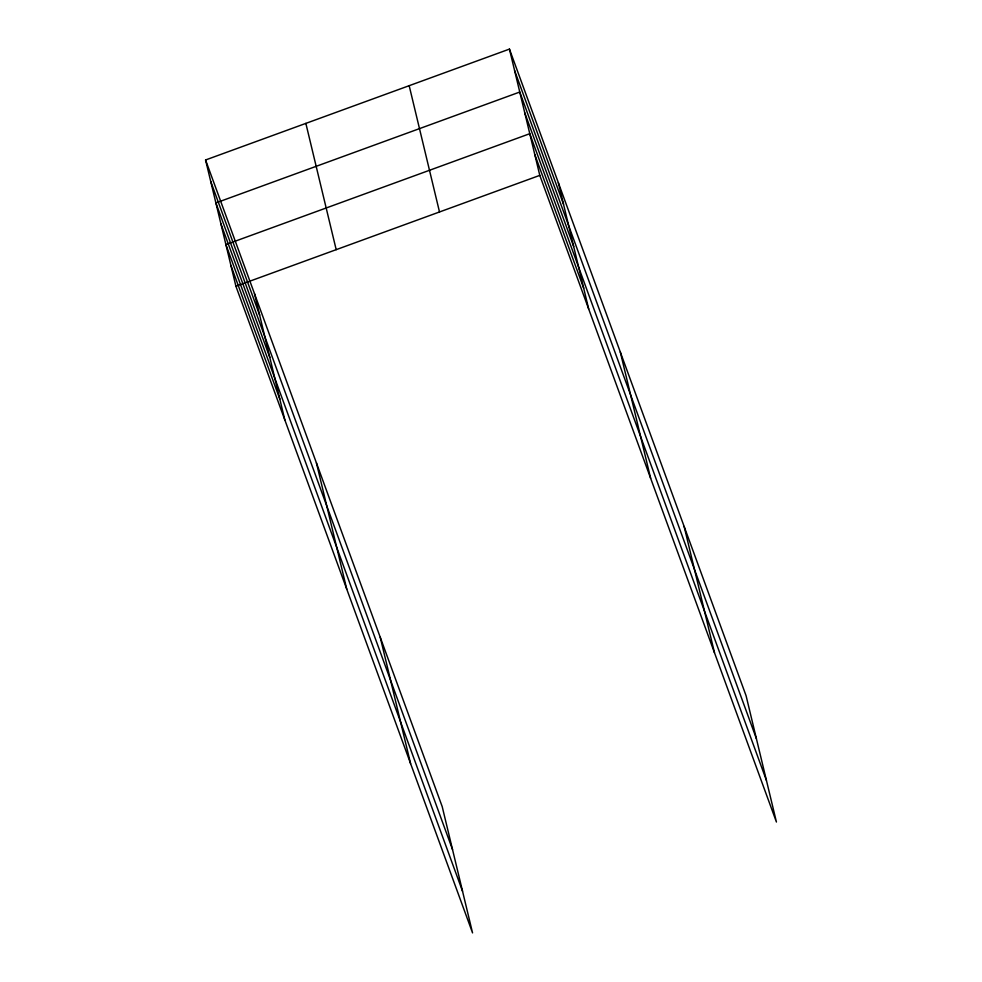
<?xml version="1.0" encoding="UTF-8"?>
<svg xmlns="http://www.w3.org/2000/svg" width="982" height="982" viewBox="0 0 982 982"><rect width="100%" height="100%" fill="white"/><g stroke="black" fill="none" stroke-linecap="round" stroke-linejoin="round"><path stroke-width="1.47" d="M205.569 159.98L442.207 806.627L472.551 932.9L235.913 286.253L205.569 159.98L509.449 49.1L746.087 695.747L776.431 822.02L539.793 175.373L509.449 49.1M235.913 286.253L539.793 175.373M514.605 70.569L563.508 204.182M756.41 738.685L519.773 92.038L215.88 202.918L452.53 849.553M524.769 112.869L573.672 246.482M766.414 780.346L529.777 133.699L225.897 244.579L462.534 891.226M534.785 154.542L583.676 288.156M210.725 181.449L259.629 315.062M220.889 223.749L269.792 357.362M230.905 265.422L279.796 399.036M684.135 526.45L714.479 652.723M620.305 352.01L650.636 478.295M558.353 182.713L588.684 308.999M409.175 85.692L439.506 211.965M305.856 123.388L336.188 249.661M380.255 637.318L410.586 763.603M316.425 462.89L346.756 589.175M254.473 293.593L284.805 419.866"/></g></svg>
